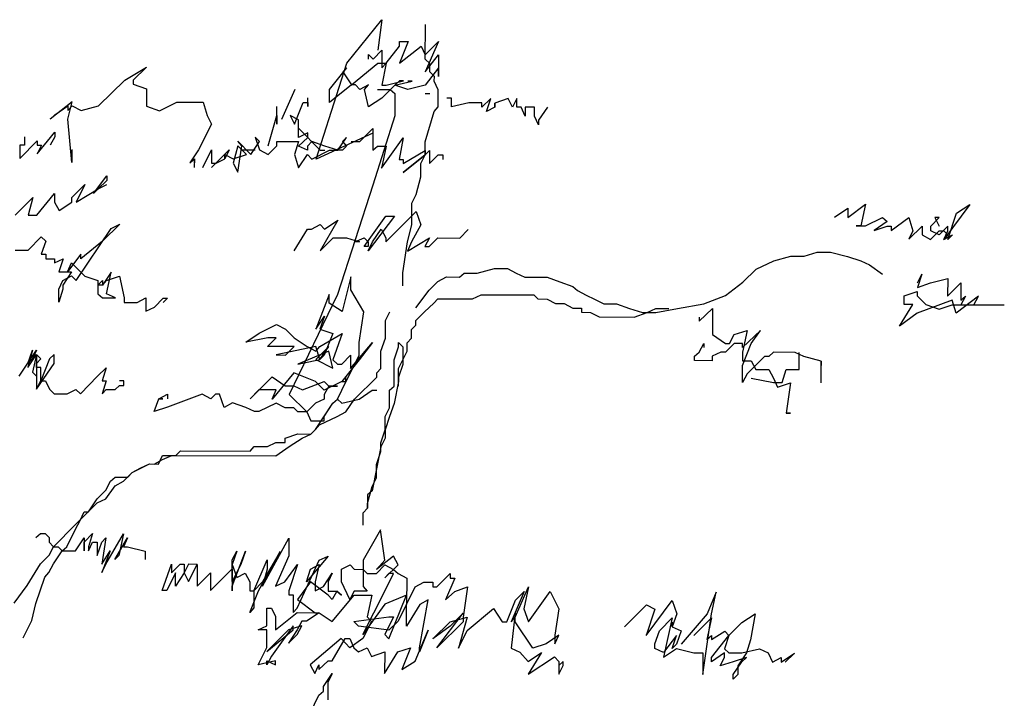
# Model space of a CAD drawing. Extents: x 2.52 to 6.06, y 1.1 to 8.22.
# Drawn here: x 4.181 to 5.618, y 6.275 to 7.267 of the extents above; entities that cross this region are included whole.
import ezdxf

# ---------------------------------------------------------------- set-up
doc = ezdxf.new("R2010")
doc.units = 0
doc.header["$LTSCALE"] = 0.4
doc.header["$MEASUREMENT"] = 0
doc.layers.add('CERCHA', color=7, linetype='CONTINUOUS')

msp = doc.modelspace()

# ---------------------------------------------------------------- linework, layer by layer
at = {"layer": 'CERCHA'}
for p, q in [((4.6582, 7.2035), (4.7094, 7.2669)), ((4.7094, 7.2669), (4.7033, 7.2226)), ((4.7727, 7.2091), (4.7729, 7.2601)), ((4.7477, 7.235), (4.735, 7.2033)), ((4.7351, 7.2351), (4.7477, 7.235)), ((4.7351, 7.2284), (4.7351, 7.2351)), ((4.792, 7.2349), (4.7727, 7.1907)), ((4.7727, 7.2158), (4.792, 7.2349)), ((4.6967, 7.2093), (4.7093, 7.2226)), ((4.7093, 7.2226), (4.7092, 7.1967)), ((4.7158, 7.2034), (4.7351, 7.2284)), ((4.735, 7.2033), (4.7669, 7.2283)), ((4.7669, 7.2283), (4.7727, 7.2158)), ((4.6136, 7.0633), (4.6582, 7.2035)), ((4.6648, 7.1718), (4.7033, 7.2034)), ((4.69, 7.216), (4.6967, 7.2093)), ((4.69, 7.2094), (4.69, 7.216)), ((4.7033, 7.2034), (4.7158, 7.2034)), ((4.7158, 7.2034), (4.7091, 7.1716)), ((4.7092, 7.1967), (4.7158, 7.2034)), ((4.7727, 7.1907), (4.7919, 7.2157)), ((4.7794, 7.2032), (4.7727, 7.2091)), ((4.7793, 7.1906), (4.7794, 7.2032)), ((4.7919, 7.2157), (4.7919, 7.184)), ((4.334, 7.1786), (4.3658, 7.1977)), ((4.3658, 7.1977), (4.3465, 7.1785)), ((4.633, 7.1652), (4.6582, 7.1969)), ((4.6582, 7.1969), (4.6523, 7.191)), ((4.6523, 7.191), (4.6648, 7.1718)), ((4.7919, 7.1965), (4.7726, 7.1715)), ((4.786, 7.184), (4.7793, 7.1906)), ((4.7919, 7.184), (4.7919, 7.1965)), ((4.2955, 7.141), (4.334, 7.1786)), ((4.3465, 7.1785), (4.3465, 7.1726)), ((4.7158, 7.1716), (4.7409, 7.1775)), ((4.735, 7.1775), (4.7283, 7.1716)), ((4.7283, 7.1716), (4.7534, 7.1774)), ((4.7409, 7.1775), (4.735, 7.1775)), ((4.7534, 7.1774), (4.7475, 7.1774)), ((4.7859, 7.1773), (4.786, 7.184)), ((4.7918, 7.1648), (4.7859, 7.1773)), ((4.3465, 7.1726), (4.3657, 7.1659)), ((4.3657, 7.1659), (4.3656, 7.1408)), ((4.5821, 7.1653), (4.5627, 7.1211)), ((4.6648, 7.1718), (4.633, 7.146)), ((4.633, 7.146), (4.633, 7.1652)), ((4.6707, 7.1717), (4.6648, 7.1718)), ((4.6773, 7.1651), (4.6707, 7.1717)), ((4.6899, 7.1717), (4.6773, 7.1651)), ((4.684, 7.1651), (4.6899, 7.1717)), ((4.6898, 7.1399), (4.684, 7.1651)), ((4.7032, 7.165), (4.7217, 7.165)), ((4.7091, 7.1716), (4.7158, 7.1716)), ((4.7283, 7.1716), (4.7091, 7.1524)), ((4.7217, 7.165), (4.7283, 7.159)), ((4.7283, 7.159), (4.7282, 7.1265)), ((4.7475, 7.1649), (4.7283, 7.1716)), ((4.7726, 7.1715), (4.7475, 7.1649)), ((4.7792, 7.1589), (4.7726, 7.1589)), ((4.7917, 7.1397), (4.7918, 7.1648)), ((4.2571, 7.147), (4.2252, 7.122)), ((4.2511, 7.1219), (4.2571, 7.147)), ((4.3848, 7.1341), (4.4099, 7.1466)), ((4.4099, 7.1466), (4.4483, 7.1465)), ((4.4483, 7.1465), (4.4542, 7.1273)), ((4.5819, 7.1144), (4.5946, 7.1461)), ((4.5946, 7.1461), (4.6012, 7.1461)), ((4.6012, 7.1402), (4.6012, 7.1527)), ((4.6012, 7.1461), (4.6012, 7.1402)), ((4.7091, 7.1524), (4.6898, 7.1399)), ((4.811, 7.1522), (4.8043, 7.1522)), ((4.8109, 7.1396), (4.811, 7.1522)), ((4.8361, 7.1454), (4.8109, 7.1396)), ((4.8553, 7.1454), (4.8361, 7.1454)), ((4.8686, 7.152), (4.8553, 7.1395)), ((4.8553, 7.1395), (4.8553, 7.1454)), ((4.8619, 7.1328), (4.8686, 7.152)), ((4.8937, 7.1519), (4.8745, 7.1453)), ((4.8745, 7.1453), (4.8745, 7.1394)), ((4.8745, 7.1394), (4.8745, 7.1453)), ((4.8745, 7.1453), (4.8745, 7.1394)), ((4.9003, 7.1394), (4.8937, 7.1519)), ((4.9062, 7.1519), (4.9003, 7.1394)), ((4.9062, 7.1393), (4.9062, 7.1519)), ((4.2319, 7.1279), (4.2511, 7.1411)), ((4.2511, 7.1345), (4.2571, 7.1411)), ((4.2511, 7.1411), (4.2511, 7.1345)), ((4.2571, 7.1411), (4.2703, 7.1344)), ((4.2703, 7.1344), (4.2955, 7.141)), ((4.3656, 7.1408), (4.3848, 7.1341)), ((4.5561, 7.1144), (4.5562, 7.1403)), ((4.7724, 7.0887), (4.7858, 7.133)), ((4.7858, 7.133), (4.7917, 7.1397)), ((4.8745, 7.1394), (4.8619, 7.1328)), ((4.9129, 7.1393), (4.9062, 7.1393)), ((4.9187, 7.126), (4.9129, 7.1393)), ((4.9188, 7.1393), (4.9187, 7.126)), ((4.9321, 7.1393), (4.9188, 7.1393)), ((4.932, 7.126), (4.9321, 7.1393)), ((4.9513, 7.1392), (4.9379, 7.1201)), ((4.2252, 7.122), (4.2319, 7.1279)), ((4.2568, 7.0584), (4.2511, 7.1219)), ((4.4542, 7.1273), (4.4608, 7.1147)), ((4.5434, 7.0827), (4.5561, 7.127)), ((4.5561, 7.127), (4.5561, 7.1144)), ((4.5753, 7.1269), (4.5819, 7.1144)), ((4.5879, 7.121), (4.5753, 7.1269)), ((4.5878, 7.0952), (4.5879, 7.121)), ((4.7282, 7.1265), (4.6962, 7.0254)), ((4.9379, 7.1134), (4.932, 7.126)), ((4.9379, 7.1201), (4.9379, 7.1134)), ((4.2059, 7.0711), (4.2318, 7.1028)), ((4.2318, 7.1028), (4.2318, 7.0961)), ((4.4608, 7.1147), (4.4415, 7.0771)), ((4.5878, 7.1084), (4.6195, 7.0766)), ((4.6011, 7.1018), (4.5878, 7.0952)), ((4.6011, 7.0951), (4.6011, 7.1018)), ((4.6964, 7.1015), (4.6136, 7.0633)), ((4.6771, 7.089), (4.6964, 7.1082)), ((4.6964, 7.1082), (4.6963, 7.0764)), ((4.1808, 7.0645), (4.206, 7.0903)), ((4.1875, 7.0962), (4.1875, 7.0837)), ((4.206, 7.0903), (4.2059, 7.0836)), ((4.2318, 7.0961), (4.2251, 7.0836)), ((4.4991, 7.0895), (4.5183, 7.0702)), ((4.505, 7.0828), (4.4991, 7.0895)), ((4.5183, 7.0702), (4.5309, 7.0894)), ((4.5243, 7.0953), (4.5309, 7.0768)), ((4.5309, 7.0894), (4.5243, 7.0953)), ((4.556, 7.0893), (4.5878, 7.0892)), ((4.556, 7.0827), (4.556, 7.0893)), ((4.5878, 7.0892), (4.5818, 7.0701)), ((4.5878, 7.0826), (4.6011, 7.0951)), ((4.607, 7.0892), (4.601, 7.0826)), ((4.6262, 7.0825), (4.607, 7.0892)), ((4.6453, 7.0765), (4.6579, 7.095)), ((4.6579, 7.095), (4.652, 7.0891)), ((4.652, 7.0891), (4.6579, 7.0824)), ((4.6646, 7.089), (4.6771, 7.089)), ((4.7088, 7.0505), (4.7407, 7.0947)), ((4.7407, 7.0947), (4.7347, 7.063)), ((4.7724, 7.0695), (4.7724, 7.0887)), ((4.1808, 7.0837), (4.1808, 7.0645)), ((4.1875, 7.0837), (4.1808, 7.0837)), ((4.2126, 7.0836), (4.2059, 7.0711)), ((4.2059, 7.0836), (4.2126, 7.0836)), ((4.2569, 7.0776), (4.2568, 7.0584)), ((4.4415, 7.0771), (4.4289, 7.0579)), ((4.4481, 7.0512), (4.4607, 7.077)), ((4.4606, 7.0512), (4.4866, 7.077)), ((4.4607, 7.077), (4.4607, 7.0578)), ((4.4866, 7.077), (4.4799, 7.0637)), ((4.4991, 7.0828), (4.4924, 7.0577)), ((4.499, 7.0444), (4.505, 7.0828)), ((4.5117, 7.0703), (4.4991, 7.0828)), ((4.505, 7.0769), (4.5242, 7.0769)), ((4.5309, 7.0768), (4.5434, 7.0702)), ((4.5434, 7.0702), (4.556, 7.0827)), ((4.601, 7.0767), (4.5878, 7.0826)), ((4.601, 7.0826), (4.601, 7.0767)), ((4.6069, 7.0633), (4.6328, 7.0766)), ((4.6195, 7.0766), (4.6261, 7.0766)), ((4.6453, 7.0765), (4.6262, 7.0825)), ((4.6328, 7.0766), (4.6453, 7.0765)), ((4.652, 7.0765), (4.6453, 7.0765)), ((4.6579, 7.0824), (4.652, 7.0765)), ((4.6963, 7.0764), (4.703, 7.0823)), ((4.703, 7.0823), (4.7155, 7.0823)), ((4.7155, 7.0823), (4.7088, 7.0505)), ((4.7406, 7.0571), (4.7724, 7.0762)), ((4.7724, 7.0695), (4.779, 7.0762)), ((4.7724, 7.0762), (4.7724, 7.0695)), ((4.779, 7.0762), (4.779, 7.057)), ((4.4289, 7.0579), (4.4356, 7.0638)), ((4.4356, 7.0638), (4.4355, 7.0513)), ((4.4356, 7.0579), (4.4356, 7.0638)), ((4.4356, 7.0638), (4.4356, 7.0579)), ((4.4673, 7.0578), (4.4799, 7.0637)), ((4.4799, 7.0703), (4.4924, 7.0637)), ((4.4799, 7.0637), (4.4799, 7.0703)), ((4.4924, 7.0637), (4.5117, 7.0703)), ((4.5818, 7.0701), (4.5877, 7.0508)), ((4.5877, 7.0508), (4.601, 7.07)), ((4.601, 7.07), (4.6069, 7.0633)), ((4.7347, 7.063), (4.7406, 7.063)), ((4.7405, 7.0438), (4.7724, 7.0695)), ((4.7724, 7.0695), (4.7405, 7.0438)), ((4.7406, 7.063), (4.7406, 7.0571)), ((4.7664, 7.057), (4.7724, 7.0695)), ((4.779, 7.057), (4.7916, 7.0695)), ((4.7916, 7.0695), (4.7982, 7.0695)), ((4.7982, 7.0695), (4.7982, 7.0628)), ((4.4607, 7.0578), (4.4673, 7.0578)), ((4.4924, 7.0577), (4.499, 7.0444)), ((4.7664, 7.0378), (4.7664, 7.057)), ((4.2885, 7.0133), (4.3077, 7.039)), ((4.3077, 7.0324), (4.2951, 7.0199)), ((4.3077, 7.039), (4.3077, 7.0324)), ((4.7596, 7.012), (4.7664, 7.0378)), ((4.2567, 7.0074), (4.2759, 7.0266)), ((4.2759, 7.0266), (4.2633, 7.0008)), ((4.2633, 7.0008), (4.2951, 7.0199)), ((4.2951, 7.0199), (4.2885, 7.0133)), ((4.2951, 7.0199), (4.3077, 7.0265)), ((4.6962, 7.0254), (4.6448, 6.8661)), ((4.1739, 6.9818), (4.1998, 7.0076)), ((4.1998, 7.0076), (4.1931, 6.9818)), ((4.2057, 6.9817), (4.2316, 7.0134)), ((4.2316, 7.0134), (4.2316, 7.0009)), ((4.2316, 7.0009), (4.2382, 6.9883)), ((4.2382, 6.9883), (4.2567, 7.0008)), ((4.2567, 7.0008), (4.2567, 7.0074)), ((4.753, 6.9994), (4.7596, 7.012)), ((4.7151, 6.9427), (4.7596, 6.9869)), ((4.7529, 6.9677), (4.753, 6.9994)), ((4.7596, 6.9869), (4.7662, 6.9676)), ((5.3703, 6.9786), (5.3896, 6.9918)), ((5.3895, 6.9785), (5.4154, 6.9976)), ((5.3896, 6.9918), (5.3895, 6.9785)), ((5.4154, 6.9976), (5.4087, 6.9659)), ((5.5676, 6.9972), (5.5297, 6.9464)), ((5.5483, 6.9847), (5.5676, 6.9972)), ((4.1931, 6.9818), (4.2057, 6.9817)), ((4.6451, 6.9746), (4.6191, 6.9296)), ((4.6258, 6.9614), (4.6451, 6.9746)), ((4.6834, 6.9361), (4.7152, 6.9803)), ((4.7278, 6.9803), (4.6893, 6.9295)), ((4.7152, 6.9803), (4.7278, 6.9803)), ((5.4153, 6.9659), (5.4405, 6.9784)), ((5.4471, 6.9724), (5.4279, 6.9592)), ((5.4405, 6.9784), (5.4471, 6.9724)), ((5.453, 6.9591), (5.4789, 6.9783)), ((5.4789, 6.9783), (5.4847, 6.959)), ((5.5106, 6.9656), (5.5232, 6.9781)), ((5.5165, 6.9782), (5.5232, 6.9656)), ((5.5232, 6.9781), (5.5165, 6.9782)), ((5.5357, 6.9464), (5.5483, 6.9847)), ((4.263, 6.8863), (4.3142, 6.9622)), ((4.3267, 6.9688), (4.3016, 6.9438)), ((4.3142, 6.9622), (4.3267, 6.9688)), ((4.5814, 6.9297), (4.6007, 6.9614)), ((4.6007, 6.9614), (4.6066, 6.9614)), ((4.6066, 6.9614), (4.6192, 6.968)), ((4.6192, 6.968), (4.6258, 6.9614)), ((4.6959, 6.9427), (4.7085, 6.9612)), ((4.7085, 6.9612), (4.7152, 6.9486)), ((4.7469, 6.9426), (4.7529, 6.9677)), ((4.7662, 6.9676), (4.7528, 6.9426)), ((4.823, 6.9483), (4.8356, 6.9608)), ((5.402, 6.9659), (5.4153, 6.9659)), ((5.4087, 6.9659), (5.402, 6.9659)), ((5.4279, 6.9592), (5.4471, 6.9658)), ((5.4471, 6.9658), (5.453, 6.9658)), ((5.453, 6.9658), (5.453, 6.9591)), ((5.4788, 6.9465), (5.498, 6.9657)), ((5.4847, 6.959), (5.4788, 6.9465)), ((5.498, 6.9657), (5.498, 6.9531)), ((5.5105, 6.9464), (5.5231, 6.9589)), ((5.5106, 6.959), (5.5106, 6.9656)), ((5.5231, 6.953), (5.5106, 6.959)), ((5.5357, 6.9656), (5.5231, 6.953)), ((5.5231, 6.9589), (5.5298, 6.9589)), ((5.5297, 6.9464), (5.5357, 6.9589)), ((5.5298, 6.9589), (5.5357, 6.953)), ((5.5357, 6.9589), (5.5357, 6.9656)), ((4.193, 6.9308), (4.2122, 6.9499)), ((4.2122, 6.9499), (4.2189, 6.944)), ((4.2189, 6.944), (4.2122, 6.9248)), ((4.3016, 6.9438), (4.2697, 6.918)), ((4.6191, 6.9296), (4.6384, 6.9488)), ((4.6384, 6.9488), (4.6576, 6.9487)), ((4.6576, 6.9487), (4.6767, 6.9428)), ((4.6701, 6.9428), (4.6834, 6.9487)), ((4.6834, 6.9487), (4.6893, 6.9427)), ((4.7152, 6.9486), (4.7151, 6.9427)), ((4.7469, 6.9293), (4.7787, 6.9484)), ((4.7787, 6.9484), (4.772, 6.9359)), ((4.7786, 6.9359), (4.7912, 6.9484)), ((4.7912, 6.9484), (4.823, 6.9483)), ((5.498, 6.9531), (5.5105, 6.9464)), ((5.5297, 6.9464), (5.5423, 6.953)), ((5.5357, 6.953), (5.5297, 6.9464)), ((5.5423, 6.953), (5.5357, 6.9464)), ((4.1738, 6.9308), (4.193, 6.9308)), ((4.6767, 6.9428), (4.6701, 6.9428)), ((4.6893, 6.9361), (4.6834, 6.9361)), ((4.6893, 6.9295), (4.6959, 6.9427)), ((4.6893, 6.9427), (4.6893, 6.9361)), ((4.7401, 6.8976), (4.7469, 6.9426)), ((4.7528, 6.9426), (4.7469, 6.9293)), ((4.772, 6.9359), (4.7786, 6.9359)), ((4.2122, 6.9248), (4.2188, 6.9248)), ((4.2188, 6.9248), (4.2188, 6.9182)), ((4.2188, 6.9182), (4.2313, 6.9181)), ((4.2313, 6.9122), (4.2439, 6.9181)), ((4.2313, 6.9181), (4.2313, 6.9122)), ((4.2439, 6.9181), (4.2379, 6.8989)), ((4.2698, 6.9247), (4.2505, 6.8989)), ((4.2697, 6.918), (4.2698, 6.9247)), ((5.2556, 6.9028), (5.2815, 6.9153)), ((5.2815, 6.9153), (5.3066, 6.9219)), ((5.3066, 6.9219), (5.3258, 6.9218)), ((5.3258, 6.9218), (5.3451, 6.9277)), ((5.3451, 6.9277), (5.3643, 6.9276)), ((5.3643, 6.9276), (5.3894, 6.9216)), ((5.3894, 6.9216), (5.4085, 6.9149)), ((5.4085, 6.9149), (5.4211, 6.909)), ((4.2505, 6.8989), (4.2564, 6.9122)), ((4.2564, 6.9122), (4.2756, 6.8929)), ((4.8487, 6.8973), (4.8738, 6.9038)), ((4.8738, 6.9038), (4.893, 6.9038)), ((4.893, 6.9038), (4.9056, 6.8971)), ((5.2364, 6.8837), (5.2556, 6.9028)), ((5.4211, 6.909), (5.4402, 6.8957)), ((4.2379, 6.8989), (4.2564, 6.8989)), ((4.2379, 6.8738), (4.2438, 6.8863)), ((4.2564, 6.8989), (4.2438, 6.8797)), ((4.2438, 6.8863), (4.2564, 6.893)), ((4.2564, 6.893), (4.263, 6.8863)), ((4.2756, 6.8929), (4.2948, 6.8862)), ((4.2947, 6.8796), (4.3014, 6.8862)), ((4.2948, 6.8862), (4.2947, 6.867)), ((4.314, 6.8987), (4.3014, 6.8795)), ((4.3014, 6.8795), (4.3073, 6.8862)), ((4.3014, 6.8862), (4.3014, 6.8795)), ((4.3073, 6.867), (4.314, 6.8987)), ((4.3073, 6.8862), (4.3265, 6.8928)), ((4.3265, 6.8928), (4.3331, 6.861)), ((4.664, 6.8919), (4.6514, 6.8409)), ((4.664, 6.8727), (4.664, 6.8919)), ((4.7401, 6.8784), (4.7401, 6.8976)), ((4.7911, 6.8849), (4.8036, 6.8915)), ((4.8036, 6.8915), (4.8228, 6.8914)), ((4.8228, 6.8914), (4.8295, 6.8973)), ((4.8295, 6.8973), (4.8487, 6.8973)), ((4.9056, 6.8971), (4.9181, 6.8912)), ((4.9181, 6.8912), (4.9506, 6.8911)), ((4.9506, 6.8911), (4.969, 6.8844)), ((5.4979, 6.8955), (5.4912, 6.8763)), ((5.4912, 6.883), (5.4979, 6.8955)), ((5.5104, 6.8829), (5.5355, 6.8895)), ((5.5355, 6.8895), (5.5354, 6.8636)), ((4.2378, 6.8546), (4.2379, 6.8738)), ((4.2438, 6.8738), (4.2378, 6.8546)), ((4.2438, 6.8797), (4.2438, 6.8738)), ((4.3014, 6.8795), (4.2947, 6.8796)), ((4.6831, 6.8408), (4.664, 6.8727)), ((4.7592, 6.8465), (4.7785, 6.8723)), ((4.7785, 6.8723), (4.7911, 6.8849)), ((4.969, 6.8844), (4.9882, 6.8777)), ((4.9882, 6.8777), (4.9949, 6.8718)), ((4.9949, 6.8718), (5.0074, 6.8651)), ((5.2112, 6.8645), (5.2364, 6.8837)), ((5.4912, 6.8763), (5.5104, 6.8829)), ((5.5354, 6.8636), (5.5547, 6.8828)), ((5.5547, 6.8828), (5.5546, 6.8577)), ((4.2947, 6.867), (4.3013, 6.8611)), ((4.3013, 6.8611), (4.3205, 6.861)), ((4.3205, 6.861), (4.3073, 6.867)), ((4.3331, 6.861), (4.3331, 6.8543)), ((4.3523, 6.8543), (4.3649, 6.8609)), ((4.3649, 6.8609), (4.3648, 6.8417)), ((4.3774, 6.8476), (4.39, 6.8608)), ((4.3966, 6.8608), (4.3899, 6.8542)), ((4.39, 6.8608), (4.3966, 6.8608)), ((4.6448, 6.8661), (4.5742, 6.72)), ((4.6322, 6.8661), (4.6129, 6.8152)), ((4.6322, 6.8535), (4.6322, 6.8661)), ((4.7851, 6.8531), (4.791, 6.8598)), ((4.791, 6.8598), (4.8419, 6.8596)), ((4.8419, 6.8596), (4.8545, 6.8655)), ((4.8545, 6.8655), (4.9313, 6.8653)), ((4.9313, 6.8653), (4.9372, 6.8594)), ((4.9372, 6.8594), (4.9505, 6.8593)), ((4.9505, 6.8593), (4.963, 6.8526)), ((5.0074, 6.8651), (5.0199, 6.8591)), ((5.0199, 6.8591), (5.0332, 6.8524)), ((5.1794, 6.8521), (5.2112, 6.8645)), ((5.4719, 6.8638), (5.4911, 6.8704)), ((5.4719, 6.8513), (5.4719, 6.8638)), ((5.4911, 6.8704), (5.4911, 6.8638)), ((5.4911, 6.8638), (5.5036, 6.8512)), ((5.5421, 6.8577), (5.4911, 6.8387)), ((5.5479, 6.8385), (5.5421, 6.8577)), ((5.5805, 6.8635), (5.5479, 6.8385)), ((5.5613, 6.8636), (5.5546, 6.851)), ((5.5546, 6.8577), (5.5613, 6.8636)), ((5.5738, 6.851), (5.5805, 6.8635)), ((4.3331, 6.8543), (4.3523, 6.8543)), ((4.3648, 6.8417), (4.3774, 6.8476)), ((4.6514, 6.8409), (4.6322, 6.8535)), ((4.7717, 6.8406), (4.7851, 6.8531)), ((4.963, 6.8526), (4.9756, 6.8526)), ((4.9756, 6.8526), (4.9881, 6.8459)), ((4.9881, 6.8459), (5.0007, 6.8459)), ((5.0007, 6.8459), (5.0007, 6.84)), ((5.0332, 6.8524), (5.0517, 6.8524)), ((5.0517, 6.8524), (5.0708, 6.8457)), ((5.0708, 6.8457), (5.09, 6.8397)), ((5.0967, 6.8397), (5.1093, 6.8456)), ((5.1092, 6.8397), (5.141, 6.8455)), ((5.1093, 6.8456), (5.1285, 6.8455)), ((5.141, 6.8455), (5.1794, 6.8521)), ((5.1727, 6.827), (5.192, 6.8454)), ((5.192, 6.8454), (5.1919, 6.8077)), ((5.4652, 6.8195), (5.4844, 6.8512)), ((5.4844, 6.8512), (5.4719, 6.8513)), ((5.5036, 6.8512), (5.5228, 6.8445)), ((5.5228, 6.8445), (5.542, 6.8511)), ((5.542, 6.8511), (5.6181, 6.8509)), ((5.5546, 6.851), (5.5738, 6.851)), ((4.6129, 6.8152), (4.6255, 6.8344)), ((4.6255, 6.8344), (4.6188, 6.8152)), ((4.6763, 6.7958), (4.6831, 6.8408)), ((4.7148, 6.8282), (4.7208, 6.8407)), ((4.7148, 6.8024), (4.7148, 6.8282)), ((4.7591, 6.8281), (4.7717, 6.8406)), ((5.0007, 6.84), (5.014, 6.8399)), ((5.014, 6.8399), (5.0265, 6.8333)), ((5.0265, 6.8333), (5.0775, 6.8331)), ((5.0775, 6.8331), (5.0967, 6.8397)), ((5.09, 6.8397), (5.1092, 6.8397)), ((5.1727, 6.8329), (5.1727, 6.827)), ((5.4911, 6.8387), (5.4652, 6.8195)), ((4.5301, 6.8095), (4.5553, 6.822)), ((4.5553, 6.822), (4.5686, 6.8153)), ((4.5686, 6.8153), (4.5811, 6.8027)), ((4.6188, 6.8152), (4.638, 6.8092)), ((4.7524, 6.8023), (4.7525, 6.8148)), ((4.7525, 6.8148), (4.7591, 6.8214)), ((4.7591, 6.8214), (4.7591, 6.8281)), ((4.5109, 6.7963), (4.5301, 6.8095)), ((4.5427, 6.8028), (4.5109, 6.7963)), ((4.5426, 6.7903), (4.5552, 6.8028)), ((4.5552, 6.8028), (4.5427, 6.8028)), ((4.5811, 6.8027), (4.6003, 6.7901)), ((4.6187, 6.7901), (4.6513, 6.8092)), ((4.638, 6.8092), (4.6253, 6.7775)), ((4.6513, 6.8092), (4.6379, 6.7708)), ((4.7081, 6.7832), (4.7148, 6.8024)), ((4.7465, 6.7956), (4.7524, 6.8023)), ((5.1919, 6.8077), (5.211, 6.7944)), ((5.2169, 6.7943), (5.2236, 6.8076)), ((5.2236, 6.8076), (5.2428, 6.8135)), ((5.2428, 6.8135), (5.2361, 6.7817)), ((5.262, 6.8134), (5.2361, 6.7884)), ((5.2487, 6.7943), (5.262, 6.8134)), ((4.5811, 6.7902), (4.5426, 6.7903)), ((4.6128, 6.7901), (4.5552, 6.7777)), ((4.5685, 6.7776), (4.5811, 6.7902)), ((4.6003, 6.7901), (4.6128, 6.7834)), ((4.6128, 6.7834), (4.6187, 6.7901)), ((4.6187, 6.7709), (4.6128, 6.7901)), ((4.632, 6.79), (4.6128, 6.7709)), ((4.6187, 6.7709), (4.632, 6.79)), ((4.6637, 6.7582), (4.6955, 6.7958)), ((4.6955, 6.7958), (4.6763, 6.7707)), ((4.6763, 6.7773), (4.6763, 6.7958)), ((4.7272, 6.7706), (4.7339, 6.7897)), ((4.7339, 6.7957), (4.7398, 6.7897)), ((4.7339, 6.7897), (4.7339, 6.7957)), ((4.7398, 6.7897), (4.7398, 6.7639)), ((4.7465, 6.7831), (4.7465, 6.7956)), ((5.1726, 6.7819), (5.1793, 6.7944)), ((5.1793, 6.7944), (5.1793, 6.7885)), ((5.211, 6.7944), (5.2169, 6.7943)), ((5.2236, 6.7943), (5.211, 6.7818)), ((5.2361, 6.7943), (5.2236, 6.7943)), ((5.2361, 6.7884), (5.2361, 6.7943)), ((5.2361, 6.7625), (5.2487, 6.7943)), ((4.1799, 6.7469), (4.2051, 6.7845)), ((4.1992, 6.7846), (4.1925, 6.7595)), ((4.1925, 6.7654), (4.1992, 6.7846)), ((4.1925, 6.7595), (4.2051, 6.7786)), ((4.1992, 6.772), (4.1925, 6.7654)), ((4.2051, 6.7786), (4.1991, 6.7528)), ((4.2051, 6.7845), (4.1992, 6.772)), ((4.2051, 6.7786), (4.205, 6.7277)), ((4.2117, 6.772), (4.2051, 6.7786)), ((4.2051, 6.7653), (4.2117, 6.772)), ((4.2243, 6.7719), (4.2117, 6.7402)), ((4.231, 6.7786), (4.2243, 6.7719)), ((4.2309, 6.7653), (4.231, 6.7786)), ((4.5552, 6.7777), (4.5685, 6.7776)), ((4.632, 6.7834), (4.5869, 6.7643)), ((4.5869, 6.7643), (4.6187, 6.7709)), ((4.6128, 6.7709), (4.6378, 6.7583)), ((4.6253, 6.7775), (4.6187, 6.7709)), ((4.6378, 6.7583), (4.632, 6.7834)), ((4.6379, 6.7708), (4.6445, 6.7641)), ((4.651, 6.7265), (4.6763, 6.7773)), ((4.6511, 6.7641), (4.6637, 6.7774)), ((4.6763, 6.7707), (4.6511, 6.739)), ((4.6637, 6.7774), (4.6637, 6.7582)), ((4.708, 6.7581), (4.7081, 6.7832)), ((4.7338, 6.758), (4.7465, 6.7831)), ((5.1659, 6.776), (5.1726, 6.7819)), ((5.1659, 6.7694), (5.1659, 6.776)), ((5.2043, 6.7818), (5.1918, 6.776)), ((5.1918, 6.776), (5.1918, 6.7693)), ((5.211, 6.7818), (5.2043, 6.7818)), ((5.2361, 6.7817), (5.2361, 6.7692)), ((5.2678, 6.7757), (5.2427, 6.75)), ((5.2745, 6.7757), (5.2678, 6.7757)), ((5.2812, 6.7816), (5.2745, 6.7757)), ((5.3129, 6.7815), (5.2812, 6.7816)), ((5.3255, 6.7756), (5.3129, 6.7815)), ((5.3188, 6.7564), (5.3188, 6.7815)), ((5.3505, 6.7689), (5.3255, 6.7756)), ((4.205, 6.7277), (4.2309, 6.7653)), ((4.2051, 6.7594), (4.2051, 6.7653)), ((4.2117, 6.7594), (4.2051, 6.7594)), ((4.2117, 6.7402), (4.2117, 6.7594)), ((4.2944, 6.7466), (4.307, 6.7591)), ((4.307, 6.7591), (4.301, 6.74)), ((4.6445, 6.7641), (4.6511, 6.7641)), ((4.7021, 6.7514), (4.708, 6.7581)), ((4.7271, 6.7322), (4.7272, 6.7706)), ((4.7398, 6.7639), (4.7338, 6.7454)), ((4.7338, 6.7321), (4.7338, 6.758)), ((5.1918, 6.7693), (5.1659, 6.7694)), ((5.236, 6.7374), (5.2361, 6.7625)), ((5.2361, 6.7692), (5.2486, 6.7691)), ((5.2486, 6.7691), (5.2552, 6.7566)), ((5.2552, 6.7566), (5.2744, 6.7565)), ((5.2744, 6.7565), (5.2811, 6.744)), ((5.2936, 6.7373), (5.2996, 6.7565)), ((5.2996, 6.7565), (5.3188, 6.7564)), ((5.3505, 6.7689), (5.3505, 6.7622)), ((5.3505, 6.7371), (5.3505, 6.7689)), ((4.1991, 6.7528), (4.205, 6.7469)), ((4.205, 6.7469), (4.205, 6.7277)), ((4.2692, 6.7208), (4.2944, 6.7466)), ((4.5173, 6.7135), (4.5492, 6.7459)), ((4.5809, 6.7518), (4.5491, 6.7134)), ((4.5492, 6.7459), (4.5683, 6.7326)), ((4.6127, 6.7391), (4.5809, 6.7518)), ((4.657, 6.7456), (4.6511, 6.739)), ((4.657, 6.739), (4.657, 6.7456)), ((4.6695, 6.7131), (4.7021, 6.7455)), ((4.7021, 6.7455), (4.7021, 6.7514)), ((4.7338, 6.7454), (4.7338, 6.7388)), ((5.2427, 6.75), (5.236, 6.7374)), ((5.2486, 6.744), (5.281, 6.7373)), ((5.2811, 6.744), (5.2869, 6.7306)), ((4.205, 6.7277), (4.2117, 6.7402)), ((4.2117, 6.7402), (4.2183, 6.7402)), ((4.2183, 6.7402), (4.2242, 6.7276)), ((4.2242, 6.7276), (4.2308, 6.721)), ((4.25, 6.7209), (4.2626, 6.7275)), ((4.2626, 6.7275), (4.2692, 6.7208)), ((4.301, 6.74), (4.3069, 6.7399)), ((4.3069, 6.7399), (4.301, 6.7208)), ((4.3202, 6.7274), (4.3261, 6.7332)), ((4.3328, 6.7399), (4.3261, 6.7399)), ((4.3261, 6.7332), (4.3328, 6.7332)), ((4.3328, 6.7332), (4.3328, 6.7399)), ((4.5683, 6.7326), (4.5809, 6.7326)), ((4.5809, 6.7326), (4.5934, 6.7266)), ((4.5934, 6.7266), (4.6252, 6.7391)), ((4.6252, 6.7265), (4.6127, 6.7391)), ((4.6252, 6.7391), (4.6319, 6.7324)), ((4.6511, 6.739), (4.6252, 6.7265)), ((4.6319, 6.7324), (4.6252, 6.7199)), ((4.6444, 6.7324), (4.6319, 6.7324)), ((4.6319, 6.7324), (4.6444, 6.7324)), ((4.6511, 6.739), (4.657, 6.739)), ((4.7205, 6.7263), (4.7271, 6.7322)), ((4.7338, 6.7388), (4.7271, 6.7071)), ((5.281, 6.7373), (5.2936, 6.7373)), ((5.2869, 6.7306), (5.3061, 6.7372)), ((5.3061, 6.7372), (5.2994, 6.6929)), ((4.2308, 6.721), (4.25, 6.7209)), ((4.301, 6.7208), (4.3069, 6.7274)), ((4.3069, 6.7274), (4.3202, 6.7274)), ((4.377, 6.6954), (4.3837, 6.7139)), ((4.3837, 6.7139), (4.3962, 6.7205)), ((4.3896, 6.7139), (4.3837, 6.7139)), ((4.3837, 6.7139), (4.3896, 6.7139)), ((4.3962, 6.7205), (4.3962, 6.7139)), ((4.4472, 6.7204), (4.3962, 6.7013)), ((4.4597, 6.7137), (4.4472, 6.7204)), ((4.4664, 6.7203), (4.4597, 6.7137)), ((4.4723, 6.7203), (4.4664, 6.7203)), ((4.4789, 6.7011), (4.4723, 6.7203)), ((4.5299, 6.7268), (4.5173, 6.7135)), ((4.555, 6.7267), (4.5299, 6.7268)), ((4.5491, 6.7134), (4.555, 6.7267)), ((4.5742, 6.72), (4.6, 6.6948)), ((4.6252, 6.7132), (4.6126, 6.7074)), ((4.6252, 6.7199), (4.6252, 6.7132)), ((4.6377, 6.7073), (4.6444, 6.7132)), ((4.6377, 6.7073), (4.6444, 6.7132)), ((4.6444, 6.7132), (4.651, 6.7265)), ((4.6444, 6.7132), (4.651, 6.7073)), ((4.6761, 6.7131), (4.6954, 6.7263)), ((4.6954, 6.7263), (4.702, 6.7263)), ((4.7204, 6.7004), (4.7205, 6.7263)), ((4.3962, 6.7013), (4.377, 6.6954)), ((4.4915, 6.7077), (4.4789, 6.7011)), ((4.5107, 6.701), (4.4915, 6.7077)), ((4.5232, 6.695), (4.5107, 6.701)), ((4.555, 6.7075), (4.5298, 6.695)), ((4.5683, 6.7008), (4.555, 6.7075)), ((4.5808, 6.7008), (4.5683, 6.7008)), ((4.5867, 6.6949), (4.5808, 6.7008)), ((4.6126, 6.7074), (4.6, 6.6948)), ((4.6125, 6.669), (4.6377, 6.7073)), ((4.6251, 6.6881), (4.6377, 6.7073)), ((4.651, 6.7073), (4.6761, 6.7131)), ((4.6569, 6.6947), (4.6695, 6.7131)), ((4.7144, 6.6879), (4.7204, 6.7004)), ((4.7271, 6.7071), (4.7204, 6.6879)), ((4.5298, 6.695), (4.5232, 6.695)), ((4.6, 6.6948), (4.5867, 6.6949)), ((4.6, 6.6948), (4.6059, 6.6815)), ((4.6184, 6.6756), (4.6443, 6.6881)), ((4.6251, 6.6815), (4.6251, 6.6881)), ((4.6443, 6.6881), (4.6569, 6.6947)), ((4.7204, 6.6879), (4.7144, 6.6687)), ((4.7144, 6.6687), (4.7144, 6.6879)), ((5.2994, 6.6929), (5.306, 6.6929)), ((5.306, 6.6929), (5.2994, 6.6929)), ((5.2994, 6.6929), (5.306, 6.6929)), ((4.6059, 6.6815), (4.6251, 6.6815)), ((4.6125, 6.669), (4.6184, 6.6756)), ((4.5681, 6.6565), (4.5866, 6.6624)), ((4.5681, 6.6499), (4.5681, 6.6565)), ((4.574, 6.644), (4.5932, 6.6565)), ((4.5866, 6.6624), (4.6058, 6.6623)), ((4.5932, 6.6565), (4.6058, 6.6623)), ((4.6058, 6.6623), (4.6125, 6.669)), ((4.6058, 6.6623), (4.6125, 6.669)), ((4.7077, 6.6495), (4.7144, 6.6687)), ((4.7144, 6.6561), (4.7077, 6.6436)), ((4.7144, 6.6687), (4.7144, 6.6561)), ((4.5171, 6.6375), (4.5231, 6.6441)), ((4.5231, 6.6441), (4.5423, 6.644)), ((4.5423, 6.644), (4.5548, 6.6499)), ((4.5548, 6.6499), (4.5681, 6.6499)), ((4.5548, 6.6307), (4.574, 6.644)), ((4.7077, 6.6436), (4.7017, 6.6118)), ((4.7077, 6.6369), (4.7077, 6.6495)), ((4.3834, 6.6186), (4.3893, 6.6312)), ((4.3893, 6.6312), (4.4085, 6.6311)), ((4.3893, 6.6253), (4.4026, 6.6311)), ((4.4026, 6.6311), (4.5548, 6.6307)), ((4.4085, 6.6311), (4.4152, 6.6377)), ((4.4152, 6.6377), (4.5171, 6.6375)), ((4.7017, 6.6178), (4.7077, 6.6369)), ((4.345, 6.6062), (4.3701, 6.6187)), ((4.345, 6.6062), (4.3575, 6.6128)), ((4.3575, 6.6128), (4.3701, 6.6187)), ((4.3701, 6.6187), (4.3834, 6.6186)), ((4.3701, 6.6187), (4.3768, 6.6186)), ((4.3768, 6.6186), (4.3893, 6.6253)), ((4.7017, 6.5986), (4.7017, 6.6178)), ((4.3132, 6.5937), (4.3198, 6.5996)), ((4.3198, 6.5996), (4.3383, 6.5995)), ((4.3324, 6.5936), (4.345, 6.6062)), ((4.3383, 6.5995), (4.345, 6.6062)), ((4.7017, 6.6118), (4.695, 6.5794)), ((4.695, 6.586), (4.7017, 6.5986)), ((4.3065, 6.5804), (4.3132, 6.5937)), ((4.3065, 6.5679), (4.3198, 6.587)), ((4.3198, 6.587), (4.3324, 6.5936)), ((4.6883, 6.5609), (4.695, 6.586)), ((4.2939, 6.5679), (4.3065, 6.5804)), ((4.6883, 6.5735), (4.6882, 6.5543)), ((4.695, 6.5794), (4.6883, 6.5735)), ((4.262, 6.5303), (4.2939, 6.562)), ((4.2813, 6.5487), (4.2939, 6.5679)), ((4.2939, 6.562), (4.3065, 6.5679)), ((4.6883, 6.5609), (4.6882, 6.5543)), ((4.6882, 6.5543), (4.6883, 6.5609)), ((4.6882, 6.5543), (4.6883, 6.5609)), ((4.2687, 6.5362), (4.2746, 6.5488)), ((4.2746, 6.5488), (4.2813, 6.5487)), ((4.6823, 6.5476), (4.6882, 6.5543)), ((4.6823, 6.5292), (4.6823, 6.5476)), ((4.2302, 6.4979), (4.262, 6.5303)), ((4.262, 6.5237), (4.2687, 6.5362)), ((4.2044, 6.5113), (4.211, 6.5172)), ((4.211, 6.5172), (4.2177, 6.5172)), ((4.2177, 6.5172), (4.2236, 6.5112)), ((4.2494, 6.4979), (4.262, 6.5237)), ((4.2745, 6.5044), (4.2871, 6.517)), ((4.2871, 6.517), (4.2812, 6.4978)), ((4.3062, 6.4726), (4.3322, 6.5168)), ((4.3322, 6.5168), (4.3254, 6.4851)), ((4.7074, 6.5225), (4.6821, 6.4782)), ((4.7139, 6.4781), (4.7074, 6.5225)), ((4.2235, 6.4854), (4.2302, 6.4979)), ((4.2236, 6.5112), (4.2236, 6.5046)), ((4.2236, 6.5046), (4.2302, 6.4979)), ((4.2302, 6.4979), (4.2368, 6.4979)), ((4.2368, 6.4979), (4.2427, 6.492)), ((4.2427, 6.492), (4.2494, 6.4979)), ((4.2619, 6.4919), (4.2745, 6.5111)), ((4.2745, 6.5111), (4.2745, 6.4919)), ((4.2745, 6.4919), (4.2745, 6.5044)), ((4.2811, 6.4919), (4.2871, 6.5044)), ((4.2812, 6.4978), (4.2811, 6.4919)), ((4.2871, 6.5044), (4.2937, 6.5044)), ((4.2937, 6.4852), (4.3004, 6.5044)), ((4.2937, 6.5044), (4.2937, 6.4852)), ((4.3063, 6.511), (4.3003, 6.4726)), ((4.3004, 6.5044), (4.3063, 6.511)), ((4.3195, 6.4792), (4.3381, 6.5109)), ((4.3381, 6.5109), (4.3321, 6.4976)), ((4.3321, 6.4976), (4.338, 6.4976)), ((4.338, 6.4976), (4.3639, 6.4916)), ((4.5351, 6.4402), (4.5736, 6.5103)), ((4.5736, 6.5103), (4.5736, 6.4844)), ((4.2109, 6.4729), (4.2235, 6.4854)), ((4.2301, 6.4728), (4.2427, 6.492)), ((4.2427, 6.492), (4.2619, 6.4919)), ((4.3129, 6.4918), (4.3003, 6.4601)), ((4.3003, 6.4726), (4.3129, 6.4918)), ((4.3254, 6.4851), (4.3195, 6.4792)), ((4.3639, 6.4916), (4.3638, 6.4791)), ((4.4907, 6.4403), (4.5101, 6.4913)), ((4.4975, 6.4913), (4.4908, 6.4721)), ((4.4908, 6.4787), (4.4975, 6.4913)), ((4.5101, 6.4913), (4.5034, 6.4721)), ((4.5291, 6.4336), (4.561, 6.4911)), ((4.561, 6.4911), (4.5351, 6.4469)), ((4.5736, 6.4844), (4.5543, 6.4402)), ((4.6312, 6.4843), (4.5993, 6.4467)), ((4.6179, 6.4784), (4.6312, 6.4843)), ((4.7265, 6.484), (4.7013, 6.4649)), ((4.7331, 6.4714), (4.7265, 6.484)), ((4.1916, 6.4412), (4.2109, 6.4729)), ((4.2234, 6.4603), (4.2301, 6.4728)), ((4.3003, 6.4601), (4.3062, 6.4726)), ((4.3888, 6.434), (4.4022, 6.4723)), ((4.4022, 6.4598), (4.4148, 6.4723)), ((4.4022, 6.4723), (4.4022, 6.4598)), ((4.4148, 6.4723), (4.4207, 6.4723)), ((4.4207, 6.4723), (4.4206, 6.4597)), ((4.4273, 6.4723), (4.4206, 6.4597)), ((4.4272, 6.4472), (4.4399, 6.4722)), ((4.4399, 6.4722), (4.4273, 6.4723)), ((4.4399, 6.4722), (4.4398, 6.4405)), ((4.4908, 6.447), (4.4908, 6.4787)), ((4.4908, 6.4721), (4.4974, 6.4529)), ((4.5034, 6.4721), (4.4908, 6.447)), ((4.5225, 6.4336), (4.5418, 6.4786)), ((4.5418, 6.4786), (4.5418, 6.4653)), ((4.5676, 6.4468), (4.5861, 6.4718)), ((4.5861, 6.4718), (4.5734, 6.4335)), ((4.5859, 6.4083), (4.6179, 6.4784)), ((4.6053, 6.4651), (4.6179, 6.4718)), ((4.6179, 6.4718), (4.6119, 6.4467)), ((4.6503, 6.465), (4.6629, 6.4716)), ((4.6629, 6.4716), (4.6688, 6.465)), ((4.6821, 6.4782), (4.682, 6.4398)), ((4.7013, 6.4649), (4.7139, 6.4781)), ((4.7013, 6.459), (4.7139, 6.4715)), ((4.7138, 6.4523), (4.7331, 6.4714)), ((4.7139, 6.4715), (4.7264, 6.4648)), ((4.2175, 6.4536), (4.2234, 6.4603)), ((4.4081, 6.4598), (4.3955, 6.434)), ((4.408, 6.4406), (4.4081, 6.4598)), ((4.4206, 6.4597), (4.408, 6.4406)), ((4.4206, 6.4597), (4.4272, 6.4472)), ((4.4398, 6.4405), (4.459, 6.4596)), ((4.459, 6.4338), (4.4908, 6.4655)), ((4.459, 6.4596), (4.459, 6.4338)), ((4.4908, 6.4655), (4.4907, 6.4337)), ((4.4974, 6.4529), (4.51, 6.4595)), ((4.51, 6.4595), (4.5166, 6.4469)), ((4.5418, 6.4653), (4.5351, 6.4402)), ((4.5993, 6.4467), (4.6053, 6.4651)), ((4.6244, 6.44), (4.637, 6.4591)), ((4.637, 6.4591), (4.6311, 6.4466)), ((4.6503, 6.4466), (4.6503, 6.465)), ((4.6688, 6.465), (4.6821, 6.4649)), ((4.6821, 6.4649), (4.688, 6.459)), ((4.688, 6.459), (4.7013, 6.459)), ((4.7197, 6.4589), (4.7138, 6.4523)), ((4.7138, 6.4331), (4.7264, 6.4589)), ((4.7264, 6.4589), (4.7197, 6.4589)), ((4.7264, 6.4648), (4.733, 6.4589)), ((4.733, 6.4589), (4.7456, 6.4522)), ((4.7898, 6.4395), (4.8091, 6.4587)), ((4.8091, 6.4587), (4.8091, 6.452)), ((4.1724, 6.4154), (4.1916, 6.4412)), ((4.2041, 6.4153), (4.2175, 6.4536)), ((4.4907, 6.4337), (4.4907, 6.4403)), ((4.5166, 6.4469), (4.5166, 6.4336)), ((4.5351, 6.4469), (4.5225, 6.4336)), ((4.5543, 6.4402), (4.5676, 6.4468)), ((4.6052, 6.4467), (4.586, 6.4209)), ((4.631, 6.4274), (4.6052, 6.4467)), ((4.6119, 6.4467), (4.6118, 6.4334)), ((4.6311, 6.4466), (4.631, 6.4333)), ((4.6628, 6.4207), (4.6503, 6.4466)), ((4.7456, 6.4522), (4.7455, 6.4138)), ((4.7581, 6.4396), (4.7707, 6.4462)), ((4.7707, 6.4462), (4.784, 6.4462)), ((4.784, 6.4462), (4.7839, 6.4395)), ((4.8157, 6.452), (4.8023, 6.4203)), ((4.8091, 6.452), (4.8157, 6.452)), ((4.3955, 6.434), (4.3888, 6.434)), ((4.5165, 6.4019), (4.5291, 6.4336)), ((4.5166, 6.4336), (4.5225, 6.4336)), ((4.5225, 6.4336), (4.5224, 6.4085)), ((4.5734, 6.4335), (4.5734, 6.4276)), ((4.5734, 6.4276), (4.5801, 6.4275)), ((4.5801, 6.4275), (4.58, 6.4017)), ((4.6118, 6.4334), (4.6244, 6.44)), ((4.631, 6.4333), (4.6436, 6.4333)), ((4.6369, 6.4207), (4.631, 6.4274)), ((4.6368, 6.389), (4.6687, 6.4273)), ((4.6436, 6.4333), (4.6369, 6.4207)), ((4.6502, 6.4274), (4.6436, 6.4333)), ((4.6436, 6.4333), (4.6502, 6.4274)), ((4.6687, 6.4332), (4.6628, 6.4207)), ((4.6879, 6.4332), (4.6687, 6.4332)), ((4.6687, 6.4273), (4.6945, 6.4272)), ((4.6818, 6.3697), (4.7138, 6.4331)), ((4.682, 6.4398), (4.6879, 6.4332)), ((4.6945, 6.4272), (4.6878, 6.3955)), ((4.7455, 6.4271), (4.7137, 6.4139)), ((4.7195, 6.3637), (4.7455, 6.4271)), ((4.7455, 6.4138), (4.7581, 6.4396)), ((4.7839, 6.4395), (4.7898, 6.4395)), ((4.8023, 6.4203), (4.8157, 6.4328)), ((4.8157, 6.4328), (4.8342, 6.4394)), ((4.8342, 6.4394), (4.8281, 6.3951)), ((4.9169, 6.4325), (4.8983, 6.3883)), ((4.9042, 6.3949), (4.9235, 6.4392)), ((4.9043, 6.42), (4.9169, 6.4325)), ((4.9235, 6.4392), (4.9168, 6.4074)), ((4.9234, 6.3882), (4.9553, 6.4324)), ((4.9553, 6.4324), (4.9677, 6.4073)), ((5.1975, 6.4318), (5.1841, 6.4001)), ((5.1908, 6.4), (5.1975, 6.4318)), ((4.1981, 6.3902), (4.2041, 6.4153)), ((4.586, 6.4209), (4.6118, 6.4016)), ((4.7137, 6.4139), (4.6818, 6.3697)), ((4.7455, 6.4138), (4.7328, 6.3887)), ((4.7454, 6.382), (4.7455, 6.4138)), ((4.7647, 6.4138), (4.7454, 6.382)), ((4.7645, 6.3502), (4.7772, 6.4204)), ((4.7772, 6.4204), (4.7647, 6.4138)), ((4.8916, 6.3883), (4.9043, 6.42)), ((5.0637, 6.3812), (5.0955, 6.4129)), ((5.0954, 6.3685), (5.1332, 6.4194)), ((5.0955, 6.4129), (5.1081, 6.4069)), ((5.1332, 6.4194), (5.1398, 6.4002)), ((4.5224, 6.4085), (4.5165, 6.4019)), ((4.5415, 6.3826), (4.5416, 6.4084)), ((4.5416, 6.4084), (4.5483, 6.4084)), ((4.5483, 6.4084), (4.5541, 6.3959)), ((4.5541, 6.3767), (4.5859, 6.4017)), ((4.58, 6.4017), (4.5859, 6.4083)), ((4.5859, 6.4017), (4.6177, 6.4016)), ((4.6177, 6.4016), (4.5992, 6.3891)), ((4.6118, 6.4016), (4.6177, 6.4016)), ((4.6177, 6.4016), (4.6368, 6.389)), ((4.7896, 6.3502), (4.8281, 6.401)), ((4.8281, 6.401), (4.8089, 6.3819)), ((4.834, 6.3759), (4.8725, 6.4076)), ((4.8725, 6.4076), (4.885, 6.3883)), ((4.9042, 6.4008), (4.8982, 6.3499)), ((4.9042, 6.3883), (4.9042, 6.4008)), ((4.9168, 6.4074), (4.9234, 6.3882)), ((4.9677, 6.4073), (4.9617, 6.3689)), ((5.1081, 6.4069), (5.0954, 6.3685)), ((5.1398, 6.4002), (5.1331, 6.381)), ((5.1841, 6.4001), (5.1463, 6.3559)), ((5.178, 6.3115), (5.1908, 6.4)), ((5.235, 6.3874), (5.2543, 6.3999)), ((5.2543, 6.3999), (5.2475, 6.3622)), ((4.1855, 6.3651), (4.1981, 6.3902)), ((4.529, 6.3767), (4.5415, 6.3826)), ((4.5541, 6.3959), (4.5541, 6.3767)), ((4.5925, 6.3891), (4.5858, 6.3766)), ((4.5992, 6.3891), (4.5925, 6.3891)), ((4.6686, 6.3889), (4.7196, 6.3954)), ((4.6752, 6.3822), (4.6686, 6.3889)), ((4.6944, 6.3888), (4.6818, 6.3638)), ((4.6878, 6.3955), (4.6944, 6.3888)), ((4.7262, 6.3954), (4.7136, 6.3696)), ((4.7328, 6.3887), (4.7195, 6.3762)), ((4.7196, 6.3954), (4.7262, 6.3954)), ((4.7837, 6.3635), (4.8089, 6.3885)), ((4.8281, 6.3885), (4.7896, 6.3502)), ((4.8089, 6.3885), (4.834, 6.3951)), ((4.834, 6.3951), (4.8214, 6.3501)), ((4.8281, 6.3951), (4.8281, 6.3885)), ((4.885, 6.3883), (4.8916, 6.3883)), ((4.8983, 6.3883), (4.9042, 6.3949)), ((4.9299, 6.3498), (4.9042, 6.3883)), ((5.1146, 6.3751), (5.1331, 6.3943)), ((5.1331, 6.3943), (5.1204, 6.3367)), ((5.1331, 6.3876), (5.1331, 6.381)), ((5.1331, 6.381), (5.1331, 6.3876)), ((5.1648, 6.3684), (5.1907, 6.3941)), ((5.1907, 6.3941), (5.184, 6.3624)), ((5.2158, 6.3682), (5.235, 6.3874)), ((4.5415, 6.3767), (4.529, 6.3767)), ((4.5414, 6.3449), (4.5799, 6.3766)), ((4.5733, 6.3766), (4.5414, 6.3449)), ((4.5415, 6.3508), (4.5415, 6.3767)), ((4.5799, 6.3825), (4.5481, 6.3383)), ((4.5858, 6.3766), (4.5732, 6.3574)), ((4.5732, 6.3574), (4.5858, 6.3699)), ((4.5925, 6.3825), (4.5733, 6.3766)), ((4.5799, 6.3766), (4.5799, 6.3825)), ((4.5858, 6.3699), (4.5925, 6.3825)), ((4.7195, 6.3762), (4.6752, 6.3822)), ((4.7136, 6.3696), (4.7195, 6.3637)), ((4.7578, 6.3311), (4.7771, 6.3761)), ((4.7771, 6.3761), (4.7645, 6.3443)), ((4.8089, 6.3819), (4.7837, 6.3635)), ((4.8214, 6.3501), (4.834, 6.3759)), ((4.9676, 6.3689), (4.9491, 6.3564)), ((4.9617, 6.3564), (4.9676, 6.3689)), ((4.9617, 6.3689), (4.9617, 6.3564)), ((5.1079, 6.356), (5.1146, 6.3751)), ((5.1397, 6.3684), (5.1204, 6.3434)), ((5.133, 6.3492), (5.1397, 6.3684)), ((5.1331, 6.381), (5.1464, 6.3751)), ((5.1464, 6.3751), (5.1397, 6.3559)), ((5.184, 6.3624), (5.1907, 6.3683)), ((5.1906, 6.3365), (5.2158, 6.3682)), ((5.1907, 6.3624), (5.2099, 6.3749)), ((5.1907, 6.3683), (5.1907, 6.3624)), ((5.2158, 6.3682), (5.2098, 6.349)), ((5.2099, 6.3749), (5.2158, 6.3682)), ((4.6501, 6.3638), (4.6049, 6.3256)), ((4.6367, 6.3314), (4.656, 6.3638)), ((4.6626, 6.3505), (4.6501, 6.3638)), ((4.656, 6.3638), (4.6626, 6.3638)), ((4.6626, 6.3638), (4.6685, 6.3505)), ((4.6818, 6.3638), (4.6626, 6.3505)), ((4.9491, 6.3564), (4.9299, 6.3498)), ((5.1079, 6.3493), (5.1079, 6.356)), ((5.1397, 6.3559), (5.133, 6.3492)), ((5.2475, 6.3622), (5.2416, 6.343)), ((4.5288, 6.3258), (4.5415, 6.3508)), ((4.6685, 6.3505), (4.6751, 6.3446)), ((4.6751, 6.3446), (4.6877, 6.3504)), ((4.6877, 6.3504), (4.6943, 6.3379)), ((4.6943, 6.3379), (4.7135, 6.3445)), ((4.7135, 6.3445), (4.7134, 6.3127)), ((4.7134, 6.3127), (4.7327, 6.3444)), ((4.7327, 6.3444), (4.7512, 6.3503)), ((4.7512, 6.3503), (4.7386, 6.3186)), ((4.7645, 6.3443), (4.7645, 6.3502)), ((4.8982, 6.3499), (4.9107, 6.3439)), ((4.9107, 6.3439), (4.9232, 6.3306)), ((4.9425, 6.3438), (4.9232, 6.3121)), ((4.9232, 6.3306), (4.9425, 6.3438)), ((5.1204, 6.3434), (5.1079, 6.3493)), ((5.1204, 6.3367), (5.1397, 6.3492)), ((5.1397, 6.3492), (5.1648, 6.3432)), ((5.1648, 6.3432), (5.178, 6.3432)), ((5.178, 6.3432), (5.178, 6.3115)), ((5.2098, 6.3431), (5.1906, 6.3299)), ((5.2098, 6.349), (5.2157, 6.3431)), ((5.2098, 6.3365), (5.2098, 6.3431)), ((5.2157, 6.3431), (5.2349, 6.3431)), ((5.2416, 6.343), (5.229, 6.3239)), ((5.2349, 6.3431), (5.2608, 6.3489)), ((5.2608, 6.3489), (5.2733, 6.343)), ((5.2733, 6.343), (5.2799, 6.3296)), ((5.2925, 6.3296), (5.3117, 6.3428)), ((5.3117, 6.3428), (5.2984, 6.3296)), ((4.554, 6.3316), (4.5288, 6.3258)), ((4.5481, 6.3383), (4.5414, 6.3257)), ((4.5414, 6.3316), (4.5539, 6.3257)), ((4.5414, 6.3257), (4.5414, 6.3316)), ((4.5539, 6.3257), (4.554, 6.3316)), ((4.6049, 6.3256), (4.6115, 6.313)), ((4.6115, 6.313), (4.6175, 6.3255)), ((4.6174, 6.3189), (4.6308, 6.3314)), ((4.6175, 6.3255), (4.6174, 6.3189)), ((4.6308, 6.3314), (4.6367, 6.3314)), ((4.7386, 6.3186), (4.7578, 6.3311)), ((4.9232, 6.3121), (4.9616, 6.3371)), ((4.9616, 6.3371), (4.9675, 6.3305)), ((4.9742, 6.3305), (4.9675, 6.3246)), ((4.9675, 6.3305), (4.9675, 6.312)), ((4.9742, 6.3246), (4.9742, 6.3305)), ((5.1906, 6.3299), (5.1906, 6.3365)), ((5.2031, 6.3239), (5.2098, 6.3365)), ((5.2223, 6.3298), (5.2031, 6.3239)), ((5.2415, 6.3364), (5.2223, 6.3298)), ((5.2223, 6.3113), (5.2349, 6.3298)), ((5.2349, 6.3298), (5.2415, 6.3364)), ((5.2799, 6.3296), (5.2925, 6.3363)), ((5.2925, 6.3363), (5.2925, 6.3296)), ((4.624, 6.2938), (4.6366, 6.3129)), ((4.6366, 6.3129), (4.6307, 6.2996)), ((4.9675, 6.312), (4.9742, 6.3246)), ((5.2223, 6.3047), (5.2223, 6.3113)), ((5.2289, 6.3113), (5.2223, 6.3047)), ((5.229, 6.3239), (5.2289, 6.3113)), ((4.6307, 6.2996), (4.6306, 6.2745)), ((4.6173, 6.2812), (4.624, 6.2871)), ((4.624, 6.2871), (4.624, 6.2938)), ((4.5988, 6.2429), (4.6173, 6.2812))]:
    msp.add_line(p, q, dxfattribs=at)

doc.saveas('drawing.dxf')
